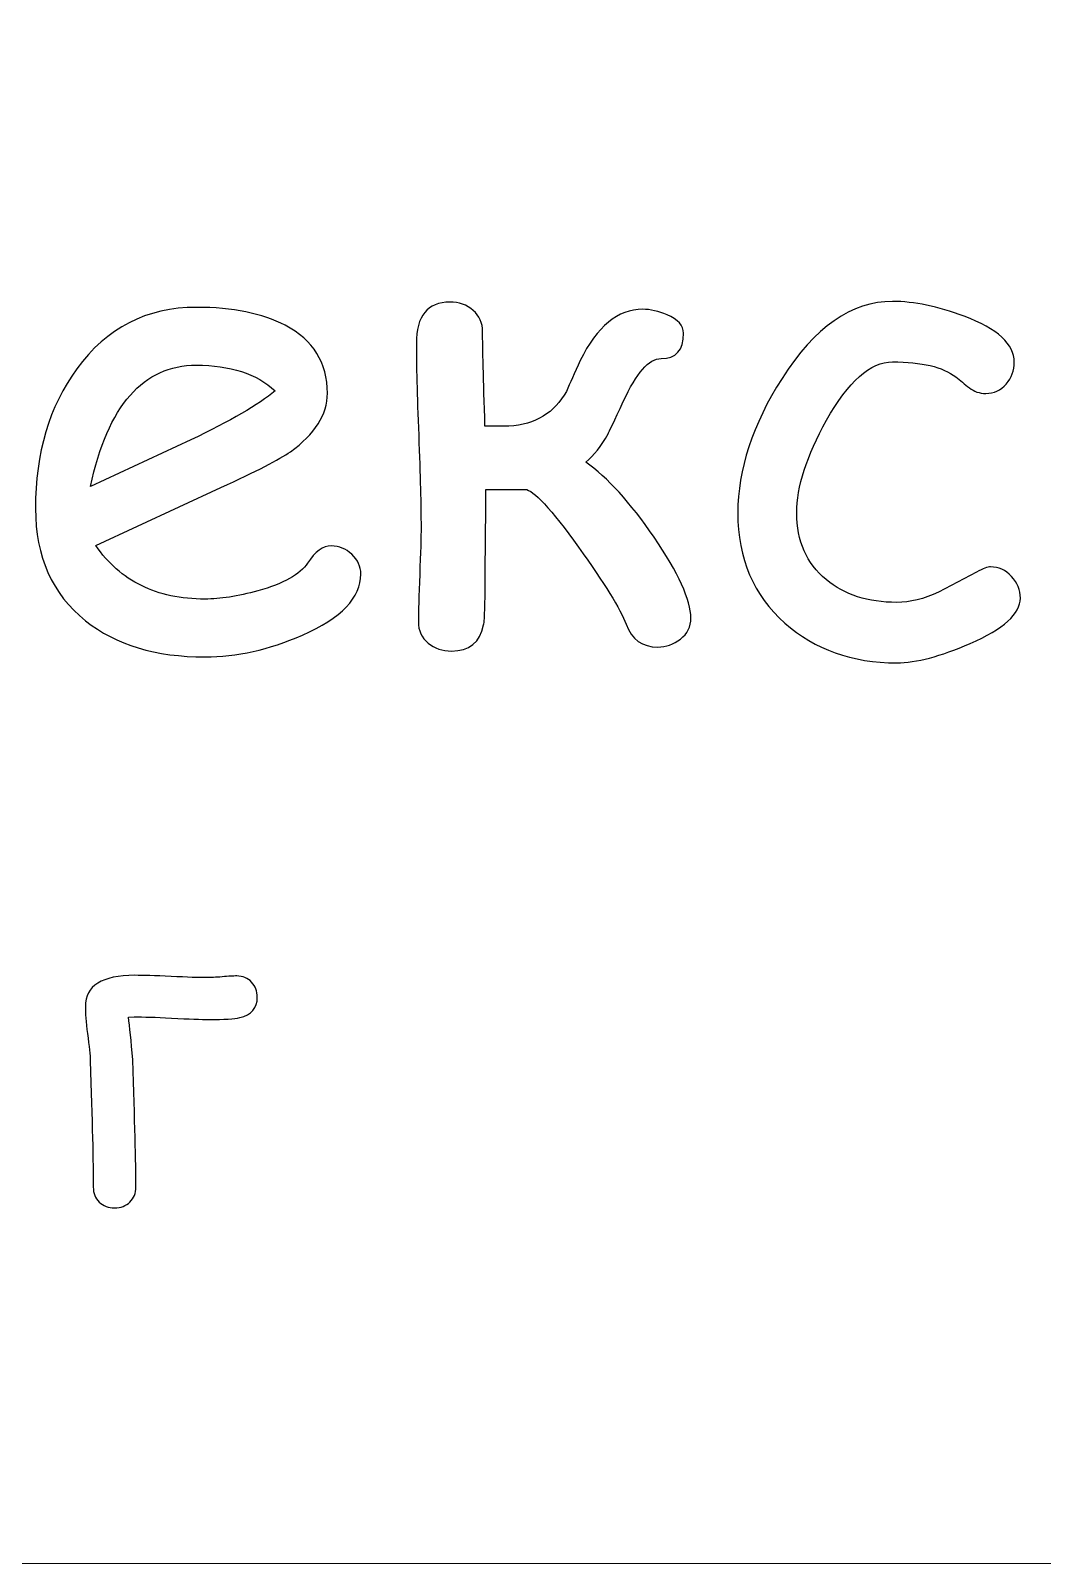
# Model space of a CAD drawing. Header units: centimetres. Extents: x -32 to 84, y -99 to 5.
# Drawn here: x 2.686 to 5.146, y -14.85 to -11.12 of the extents above; entities that cross this region are included whole.
import ezdxf

# ---------------------------------------------------------------- set-up
doc = ezdxf.new("R2010")
doc.units = ezdxf.units.CM
doc.header["$MEASUREMENT"] = 0
doc.layers.add('layer 1', color=7, linetype='Continuous')

msp = doc.modelspace()

# ---------------------------------------------------------------- linework, layer by layer
at = {"layer": 'layer 1', "color": 250, "lineweight": 20}
msp.add_open_spline([(-10.5, 5.15), (-10.5, 5.15), (9.49999, 5.15), (9.49999, 5.15), (9.49999, 5.15), (9.49999, 5.15), (9.49999, -14.85), (9.49999, -14.85), (9.49999, -14.85), (9.49999, -14.85), (-10.5, -14.85), (-10.5, -14.85), (-10.5, -14.85), (-10.5, -14.85), (-10.5, 5.15), (-10.5, 5.15)], degree=3, knots=[0, 0, 0, 0, 0.2, 0.2, 0.2, 0.2, 0.4, 0.4, 0.4, 0.4, 0.6, 0.6, 0.6, 0.6, 1, 1, 1, 1], dxfattribs=at)
msp.add_open_spline([(-10.5, 5.15), (-10.5, 5.15), (9.49999, 5.15), (9.49999, 5.15), (9.49999, 5.15), (9.49999, 5.15), (9.49999, -14.85), (9.49999, -14.85), (9.49999, -14.85), (9.49999, -14.85), (-10.5, -14.85), (-10.5, -14.85), (-10.5, -14.85), (-10.5, -14.85), (-10.5, 5.15), (-10.5, 5.15)], degree=3, knots=[0, 0, 0, 0, 0.2, 0.2, 0.2, 0.2, 0.4, 0.4, 0.4, 0.4, 0.6, 0.6, 0.6, 0.6, 1, 1, 1, 1], dxfattribs=at)
at = {"layer": 'layer 1', "color": 250}
for points, knots in [([(4.29106, -12.54998), (4.29106, -12.57076), (4.28265, -12.58782), (4.2661, -12.60088), (4.2661, -12.60088), (4.24928, -12.61394), (4.23083, -12.62033), (4.2102, -12.62033), (4.2102, -12.62033), (4.17302, -12.62033), (4.14752, -12.60194), (4.13368, -12.5649), (4.13368, -12.5649), (4.11957, -12.52786), (4.08104, -12.46523), (4.01808, -12.37728), (4.01808, -12.37728), (3.95105, -12.284), (3.90764, -12.2371), (3.8881, -12.23657), (3.8881, -12.23657), (3.88267, -12.23657), (3.85092, -12.23657), (3.79285, -12.23657), (3.79285, -12.23657), (3.79285, -12.25389), (3.79258, -12.28427), (3.79204, -12.32798), (3.79204, -12.32798), (3.7915, -12.36875), (3.79122, -12.3994), (3.79122, -12.42045), (3.79122, -12.42045), (3.79122, -12.50574), (3.78987, -12.55451), (3.78715, -12.5665), (3.78715, -12.5665), (3.77874, -12.60887), (3.75269, -12.62993), (3.709, -12.62993), (3.709, -12.62993), (3.68674, -12.62993), (3.66775, -12.62353), (3.65201, -12.61047), (3.65201, -12.61047), (3.63627, -12.59741), (3.62841, -12.58009), (3.62841, -12.55877), (3.62841, -12.55877), (3.62841, -12.53425), (3.62949, -12.49588), (3.63166, -12.44364), (3.63166, -12.44364), (3.63384, -12.39141), (3.63492, -12.3525), (3.63492, -12.32771), (3.63492, -12.32771), (3.63492, -12.27814), (3.63302, -12.20405), (3.62923, -12.10491), (3.62923, -12.10491), (3.62542, -12.00604), (3.62352, -11.93168), (3.62352, -11.88158), (3.62352, -11.88158), (3.62352, -11.81442), (3.65066, -11.78084), (3.7052, -11.78084), (3.7052, -11.78084), (3.72745, -11.78084), (3.74645, -11.78751), (3.76164, -11.8011), (3.76164, -11.8011), (3.77711, -11.81469), (3.78471, -11.83174), (3.78471, -11.8528), (3.78471, -11.8528), (3.78471, -11.89064), (3.78661, -11.9674), (3.79041, -12.08306), (3.79041, -12.08306), (3.80452, -12.08306), (3.82406, -12.08306), (3.84848, -12.08306), (3.84848, -12.08306), (3.91306, -12.0788), (3.95974, -12.05055), (3.9885, -11.99804), (3.9885, -11.99804), (3.99691, -11.97886), (4.00804, -11.9538), (4.02188, -11.92316), (4.02188, -11.92316), (4.06285, -11.84001), (4.11332, -11.79843), (4.17384, -11.79843), (4.17384, -11.79843), (4.19284, -11.79843), (4.21264, -11.80296), (4.23353, -11.81176), (4.23353, -11.81176), (4.25985, -11.82322), (4.27315, -11.83814), (4.27315, -11.8568), (4.27315, -11.8568), (4.27315, -11.89784), (4.25524, -11.91836), (4.21916, -11.91836), (4.21916, -11.91836), (4.1893, -11.91836), (4.15864, -11.95327), (4.1269, -12.02283), (4.1269, -12.02283), (4.10491, -12.07027), (4.09243, -12.09638), (4.08971, -12.10171), (4.08971, -12.10171), (4.07343, -12.1313), (4.05552, -12.15422), (4.03544, -12.17021), (4.03544, -12.17021), (4.08809, -12.20725), (4.14372, -12.26828), (4.20151, -12.35303), (4.20151, -12.35303), (4.26122, -12.44018), (4.29106, -12.50574), (4.29106, -12.54998)], [0, 0, 0, 0, 0.030303, 0.030303, 0.030303, 0.030303, 0.0606061, 0.0606061, 0.0606061, 0.0606061, 0.0909091, 0.0909091, 0.0909091, 0.0909091, 0.1212121, 0.1212121, 0.1212121, 0.1212121, 0.1515152, 0.1515152, 0.1515152, 0.1515152, 0.1818182, 0.1818182, 0.1818182, 0.1818182, 0.2121212, 0.2121212, 0.2121212, 0.2121212, 0.2424242, 0.2424242, 0.2424242, 0.2424242, 0.2727273, 0.2727273, 0.2727273, 0.2727273, 0.3030303, 0.3030303, 0.3030303, 0.3030303, 0.3333333, 0.3333333, 0.3333333, 0.3333333, 0.3636364, 0.3636364, 0.3636364, 0.3636364, 0.3939394, 0.3939394, 0.3939394, 0.3939394, 0.4242424, 0.4242424, 0.4242424, 0.4242424, 0.4545455, 0.4545455, 0.4545455, 0.4545455, 0.4848485, 0.4848485, 0.4848485, 0.4848485, 0.5151515, 0.5151515, 0.5151515, 0.5151515, 0.5454545, 0.5454545, 0.5454545, 0.5454545, 0.5757576, 0.5757576, 0.5757576, 0.5757576, 0.6060606, 0.6060606, 0.6060606, 0.6060606, 0.6363636, 0.6363636, 0.6363636, 0.6363636, 0.6666667, 0.6666667, 0.6666667, 0.6666667, 0.6969697, 0.6969697, 0.6969697, 0.6969697, 0.7272727, 0.7272727, 0.7272727, 0.7272727, 0.7575758, 0.7575758, 0.7575758, 0.7575758, 0.7878788, 0.7878788, 0.7878788, 0.7878788, 0.8181818, 0.8181818, 0.8181818, 0.8181818, 0.8484848, 0.8484848, 0.8484848, 0.8484848, 0.8787879, 0.8787879, 0.8787879, 0.8787879, 0.9090909, 0.9090909, 0.9090909, 0.9090909, 0.9393939, 0.9393939, 0.9393939, 0.9393939, 1, 1, 1, 1]), ([(4.79172, -12.65871), (4.68318, -12.65871), (4.59255, -12.62646), (4.51982, -12.56197), (4.51982, -12.56197), (4.44357, -12.49428), (4.40531, -12.405), (4.40531, -12.29386), (4.40531, -12.29386), (4.40531, -12.18833), (4.44113, -12.07906), (4.51277, -11.9666), (4.51277, -11.9666), (4.59227, -11.84161), (4.6821, -11.77924), (4.78168, -11.77924), (4.78168, -11.77924), (4.83378, -11.77924), (4.89185, -11.79124), (4.95589, -11.81522), (4.95589, -11.81522), (5.03702, -11.84587), (5.07773, -11.88318), (5.07773, -11.92742), (5.07773, -11.92742), (5.07773, -11.94714), (5.07122, -11.96473), (5.05793, -11.98019), (5.05793, -11.98019), (5.04463, -11.99538), (5.02807, -12.00311), (5.00854, -12.00311), (5.00854, -12.00311), (4.99307, -12.00311), (4.97977, -11.99858), (4.96838, -11.98952), (4.96838, -11.98952), (4.95698, -11.98045), (4.94585, -11.97166), (4.93526, -11.96287), (4.93526, -11.96287), (4.90407, -11.93861), (4.85278, -11.92635), (4.78168, -11.92635), (4.78168, -11.92635), (4.72768, -11.92635), (4.67395, -11.97379), (4.62103, -12.0684), (4.62103, -12.0684), (4.57273, -12.15528), (4.54859, -12.23044), (4.54859, -12.29386), (4.54859, -12.29386), (4.54859, -12.36262), (4.57247, -12.41672), (4.62022, -12.45617), (4.62022, -12.45617), (4.66473, -12.49321), (4.72198, -12.5116), (4.79199, -12.5116), (4.79199, -12.5116), (4.82374, -12.5116), (4.85766, -12.50334), (4.89375, -12.48655), (4.89375, -12.48655), (4.89375, -12.48655), (4.98574, -12.43778), (4.98574, -12.43778), (4.98574, -12.43778), (5.00175, -12.42952), (5.01315, -12.42525), (5.01993, -12.42525), (5.01993, -12.42525), (5.03974, -12.42525), (5.05656, -12.43298), (5.07095, -12.44844), (5.07095, -12.44844), (5.08533, -12.46389), (5.09238, -12.48148), (5.09238, -12.50121), (5.09238, -12.50121), (5.09238, -12.53932), (5.05169, -12.57609), (4.97001, -12.61181), (4.97001, -12.61181), (4.89836, -12.64299), (4.83894, -12.65871), (4.79172, -12.65871)], [0, 0, 0, 0, 0.0434783, 0.0434783, 0.0434783, 0.0434783, 0.0869565, 0.0869565, 0.0869565, 0.0869565, 0.1304348, 0.1304348, 0.1304348, 0.1304348, 0.173913, 0.173913, 0.173913, 0.173913, 0.2173913, 0.2173913, 0.2173913, 0.2173913, 0.2608696, 0.2608696, 0.2608696, 0.2608696, 0.3043478, 0.3043478, 0.3043478, 0.3043478, 0.3478261, 0.3478261, 0.3478261, 0.3478261, 0.3913043, 0.3913043, 0.3913043, 0.3913043, 0.4347826, 0.4347826, 0.4347826, 0.4347826, 0.4782609, 0.4782609, 0.4782609, 0.4782609, 0.5217391, 0.5217391, 0.5217391, 0.5217391, 0.5652174, 0.5652174, 0.5652174, 0.5652174, 0.6086957, 0.6086957, 0.6086957, 0.6086957, 0.6521739, 0.6521739, 0.6521739, 0.6521739, 0.6956522, 0.6956522, 0.6956522, 0.6956522, 0.7391304, 0.7391304, 0.7391304, 0.7391304, 0.7826087, 0.7826087, 0.7826087, 0.7826087, 0.826087, 0.826087, 0.826087, 0.826087, 0.8695652, 0.8695652, 0.8695652, 0.8695652, 0.9130435, 0.9130435, 0.9130435, 0.9130435, 1, 1, 1, 1]), ([(3.10985, -12.64432), (2.9899, -12.64432), (2.89303, -12.615), (2.81894, -12.55611), (2.81894, -12.55611), (2.73781, -12.49134), (2.69738, -12.4002), (2.69738, -12.2832), (2.69738, -12.2832), (2.69738, -12.14809), (2.73076, -12.03482), (2.79779, -11.94341), (2.79779, -11.94341), (2.87023, -11.84347), (2.96738, -11.79363), (3.08895, -11.79363), (3.08895, -11.79363), (3.17687, -11.79363), (3.24878, -11.80829), (3.30468, -11.83734), (3.30468, -11.83734), (3.37306, -11.87332), (3.40726, -11.92849), (3.40726, -12.00284), (3.40726, -12.00284), (3.40726, -12.05481), (3.37713, -12.10225), (3.31716, -12.14489), (3.31716, -12.14489), (3.29057, -12.16354), (3.23439, -12.19259), (3.14838, -12.2323), (3.14838, -12.2323), (3.14838, -12.2323), (2.84391, -12.37328), (2.84391, -12.37328), (2.84391, -12.37328), (2.87349, -12.41646), (2.91066, -12.44897), (2.9549, -12.47082), (2.9549, -12.47082), (2.99913, -12.49268), (3.05069, -12.5036), (3.10957, -12.5036), (3.10957, -12.5036), (3.14593, -12.5036), (3.18908, -12.49694), (3.23819, -12.48335), (3.23819, -12.48335), (3.30088, -12.46603), (3.34104, -12.44364), (3.35895, -12.41592), (3.35895, -12.41592), (3.37713, -12.38794), (3.3964, -12.37408), (3.41702, -12.37408), (3.41702, -12.37408), (3.43575, -12.37408), (3.4523, -12.38101), (3.46668, -12.3946), (3.46668, -12.3946), (3.48133, -12.40846), (3.48866, -12.42445), (3.48866, -12.44257), (3.48866, -12.44257), (3.48866, -12.50014), (3.44117, -12.54971), (3.34647, -12.59128), (3.34647, -12.59128), (3.26533, -12.62673), (3.18664, -12.64432), (3.10985, -12.64432)], [0, 0, 0, 0, 0.0526316, 0.0526316, 0.0526316, 0.0526316, 0.1052632, 0.1052632, 0.1052632, 0.1052632, 0.1578947, 0.1578947, 0.1578947, 0.1578947, 0.2105263, 0.2105263, 0.2105263, 0.2105263, 0.2631579, 0.2631579, 0.2631579, 0.2631579, 0.3157895, 0.3157895, 0.3157895, 0.3157895, 0.3684211, 0.3684211, 0.3684211, 0.3684211, 0.4210526, 0.4210526, 0.4210526, 0.4210526, 0.4736842, 0.4736842, 0.4736842, 0.4736842, 0.5263158, 0.5263158, 0.5263158, 0.5263158, 0.5789474, 0.5789474, 0.5789474, 0.5789474, 0.6315789, 0.6315789, 0.6315789, 0.6315789, 0.6842105, 0.6842105, 0.6842105, 0.6842105, 0.7368421, 0.7368421, 0.7368421, 0.7368421, 0.7894737, 0.7894737, 0.7894737, 0.7894737, 0.8421053, 0.8421053, 0.8421053, 0.8421053, 0.8947368, 0.8947368, 0.8947368, 0.8947368, 1, 1, 1, 1]), ([(3.08868, -11.93435), (3.02382, -11.93435), (2.9701, -11.95887), (2.92722, -12.0079), (2.92722, -12.0079), (2.88407, -12.05721), (2.85206, -12.13103), (2.83089, -12.2299), (2.83089, -12.2299), (2.83089, -12.2299), (3.07511, -12.11611), (3.07511, -12.11611), (3.07511, -12.11611), (3.17117, -12.07027), (3.23956, -12.03056), (3.28025, -11.99671), (3.28025, -11.99671), (3.23467, -11.95514), (3.17062, -11.93435), (3.08868, -11.93435)], [0, 0, 0, 0, 0.1666667, 0.1666667, 0.1666667, 0.1666667, 0.3333333, 0.3333333, 0.3333333, 0.3333333, 0.5, 0.5, 0.5, 0.5, 0.6666667, 0.6666667, 0.6666667, 0.6666667, 1, 1, 1, 1]), ([(3.23675, -13.47268), (3.23675, -13.49841), (3.22249, -13.51486), (3.19415, -13.52204), (3.19415, -13.52204), (3.18131, -13.52501), (3.15619, -13.52659), (3.11912, -13.52659), (3.11912, -13.52659), (3.10112, -13.52659), (3.07065, -13.52536), (3.02804, -13.52309), (3.02804, -13.52309), (2.98919, -13.52099), (2.95907, -13.52011), (2.9375, -13.52046), (2.9375, -13.52046), (2.9375, -13.52046), (2.92343, -13.52099), (2.92343, -13.52099), (2.92343, -13.52099), (2.92664, -13.54392), (2.93002, -13.5784), (2.93377, -13.62496), (2.93377, -13.62496), (2.93893, -13.77269), (2.94161, -13.87579), (2.94161, -13.93442), (2.94161, -13.93442), (2.94161, -13.94913), (2.93679, -13.96138), (2.927, -13.97083), (2.927, -13.97083), (2.91736, -13.98046), (2.90472, -13.98518), (2.88957, -13.98518), (2.88957, -13.98518), (2.8746, -13.98518), (2.86212, -13.98046), (2.85249, -13.97083), (2.85249, -13.97083), (2.84269, -13.9612), (2.83788, -13.94913), (2.83788, -13.93442), (2.83788, -13.93442), (2.83788, -13.87736), (2.83539, -13.77497), (2.83057, -13.62706), (2.83057, -13.62706), (2.83022, -13.61376), (2.82808, -13.5917), (2.8238, -13.56107), (2.8238, -13.56107), (2.82041, -13.53272), (2.81863, -13.51066), (2.81863, -13.49491), (2.81863, -13.49491), (2.81863, -13.44432), (2.85874, -13.41912), (2.93893, -13.41912), (2.93893, -13.41912), (2.95836, -13.41912), (2.98776, -13.41999), (3.02716, -13.42192), (3.02716, -13.42192), (3.06654, -13.42384), (3.09595, -13.42472), (3.11538, -13.42472), (3.11538, -13.42472), (3.1234, -13.42472), (3.13533, -13.42402), (3.15102, -13.42279), (3.15102, -13.42279), (3.16689, -13.42139), (3.17882, -13.42069), (3.18684, -13.42069), (3.18684, -13.42069), (3.20128, -13.42069), (3.2134, -13.42559), (3.22266, -13.43557), (3.22266, -13.43557), (3.23211, -13.44555), (3.23675, -13.4578), (3.23675, -13.47268)], [0, 0, 0, 0, 0.0454545, 0.0454545, 0.0454545, 0.0454545, 0.0909091, 0.0909091, 0.0909091, 0.0909091, 0.1363636, 0.1363636, 0.1363636, 0.1363636, 0.1818182, 0.1818182, 0.1818182, 0.1818182, 0.2272727, 0.2272727, 0.2272727, 0.2272727, 0.2727273, 0.2727273, 0.2727273, 0.2727273, 0.3181818, 0.3181818, 0.3181818, 0.3181818, 0.3636364, 0.3636364, 0.3636364, 0.3636364, 0.4090909, 0.4090909, 0.4090909, 0.4090909, 0.4545455, 0.4545455, 0.4545455, 0.4545455, 0.5, 0.5, 0.5, 0.5, 0.5454545, 0.5454545, 0.5454545, 0.5454545, 0.5909091, 0.5909091, 0.5909091, 0.5909091, 0.6363636, 0.6363636, 0.6363636, 0.6363636, 0.6818182, 0.6818182, 0.6818182, 0.6818182, 0.7272727, 0.7272727, 0.7272727, 0.7272727, 0.7727273, 0.7727273, 0.7727273, 0.7727273, 0.8181818, 0.8181818, 0.8181818, 0.8181818, 0.8636364, 0.8636364, 0.8636364, 0.8636364, 0.9090909, 0.9090909, 0.9090909, 0.9090909, 1, 1, 1, 1])]:
    msp.add_open_spline(points, degree=3, knots=knots, dxfattribs=at)
at = {"layer": 'layer 1', "color": 250, "lineweight": 25}
for points, knots in [([(4.29106, -12.54998), (4.29106, -12.57076), (4.28265, -12.58782), (4.2661, -12.60088), (4.2661, -12.60088), (4.24928, -12.61394), (4.23083, -12.62033), (4.2102, -12.62033), (4.2102, -12.62033), (4.17302, -12.62033), (4.14752, -12.60194), (4.13368, -12.5649), (4.13368, -12.5649), (4.11957, -12.52786), (4.08104, -12.46523), (4.01808, -12.37728), (4.01808, -12.37728), (3.95105, -12.284), (3.90764, -12.2371), (3.8881, -12.23657), (3.8881, -12.23657), (3.88267, -12.23657), (3.85092, -12.23657), (3.79285, -12.23657), (3.79285, -12.23657), (3.79285, -12.25389), (3.79258, -12.28427), (3.79204, -12.32798), (3.79204, -12.32798), (3.7915, -12.36875), (3.79122, -12.3994), (3.79122, -12.42045), (3.79122, -12.42045), (3.79122, -12.50574), (3.78987, -12.55451), (3.78715, -12.5665), (3.78715, -12.5665), (3.77874, -12.60887), (3.75269, -12.62993), (3.709, -12.62993), (3.709, -12.62993), (3.68674, -12.62993), (3.66775, -12.62353), (3.65201, -12.61047), (3.65201, -12.61047), (3.63627, -12.59741), (3.62841, -12.58009), (3.62841, -12.55877), (3.62841, -12.55877), (3.62841, -12.53425), (3.62949, -12.49588), (3.63166, -12.44364), (3.63166, -12.44364), (3.63384, -12.39141), (3.63492, -12.3525), (3.63492, -12.32771), (3.63492, -12.32771), (3.63492, -12.27814), (3.63302, -12.20405), (3.62923, -12.10491), (3.62923, -12.10491), (3.62542, -12.00604), (3.62352, -11.93168), (3.62352, -11.88158), (3.62352, -11.88158), (3.62352, -11.81442), (3.65066, -11.78084), (3.7052, -11.78084), (3.7052, -11.78084), (3.72745, -11.78084), (3.74645, -11.78751), (3.76164, -11.8011), (3.76164, -11.8011), (3.77711, -11.81469), (3.78471, -11.83174), (3.78471, -11.8528), (3.78471, -11.8528), (3.78471, -11.89064), (3.78661, -11.9674), (3.79041, -12.08306), (3.79041, -12.08306), (3.80452, -12.08306), (3.82406, -12.08306), (3.84848, -12.08306), (3.84848, -12.08306), (3.91306, -12.0788), (3.95974, -12.05055), (3.9885, -11.99804), (3.9885, -11.99804), (3.99691, -11.97886), (4.00804, -11.9538), (4.02188, -11.92316), (4.02188, -11.92316), (4.06285, -11.84001), (4.11332, -11.79843), (4.17384, -11.79843), (4.17384, -11.79843), (4.19284, -11.79843), (4.21264, -11.80296), (4.23353, -11.81176), (4.23353, -11.81176), (4.25985, -11.82322), (4.27315, -11.83814), (4.27315, -11.8568), (4.27315, -11.8568), (4.27315, -11.89784), (4.25524, -11.91836), (4.21916, -11.91836), (4.21916, -11.91836), (4.1893, -11.91836), (4.15864, -11.95327), (4.1269, -12.02283), (4.1269, -12.02283), (4.10491, -12.07027), (4.09243, -12.09638), (4.08971, -12.10171), (4.08971, -12.10171), (4.07343, -12.1313), (4.05552, -12.15422), (4.03544, -12.17021), (4.03544, -12.17021), (4.08809, -12.20725), (4.14372, -12.26828), (4.20151, -12.35303), (4.20151, -12.35303), (4.26122, -12.44018), (4.29106, -12.50574), (4.29106, -12.54998)], [0, 0, 0, 0, 0.030303, 0.030303, 0.030303, 0.030303, 0.0606061, 0.0606061, 0.0606061, 0.0606061, 0.0909091, 0.0909091, 0.0909091, 0.0909091, 0.1212121, 0.1212121, 0.1212121, 0.1212121, 0.1515152, 0.1515152, 0.1515152, 0.1515152, 0.1818182, 0.1818182, 0.1818182, 0.1818182, 0.2121212, 0.2121212, 0.2121212, 0.2121212, 0.2424242, 0.2424242, 0.2424242, 0.2424242, 0.2727273, 0.2727273, 0.2727273, 0.2727273, 0.3030303, 0.3030303, 0.3030303, 0.3030303, 0.3333333, 0.3333333, 0.3333333, 0.3333333, 0.3636364, 0.3636364, 0.3636364, 0.3636364, 0.3939394, 0.3939394, 0.3939394, 0.3939394, 0.4242424, 0.4242424, 0.4242424, 0.4242424, 0.4545455, 0.4545455, 0.4545455, 0.4545455, 0.4848485, 0.4848485, 0.4848485, 0.4848485, 0.5151515, 0.5151515, 0.5151515, 0.5151515, 0.5454545, 0.5454545, 0.5454545, 0.5454545, 0.5757576, 0.5757576, 0.5757576, 0.5757576, 0.6060606, 0.6060606, 0.6060606, 0.6060606, 0.6363636, 0.6363636, 0.6363636, 0.6363636, 0.6666667, 0.6666667, 0.6666667, 0.6666667, 0.6969697, 0.6969697, 0.6969697, 0.6969697, 0.7272727, 0.7272727, 0.7272727, 0.7272727, 0.7575758, 0.7575758, 0.7575758, 0.7575758, 0.7878788, 0.7878788, 0.7878788, 0.7878788, 0.8181818, 0.8181818, 0.8181818, 0.8181818, 0.8484848, 0.8484848, 0.8484848, 0.8484848, 0.8787879, 0.8787879, 0.8787879, 0.8787879, 0.9090909, 0.9090909, 0.9090909, 0.9090909, 0.9393939, 0.9393939, 0.9393939, 0.9393939, 1, 1, 1, 1]), ([(4.79172, -12.65871), (4.68318, -12.65871), (4.59255, -12.62646), (4.51982, -12.56197), (4.51982, -12.56197), (4.44357, -12.49428), (4.40531, -12.405), (4.40531, -12.29386), (4.40531, -12.29386), (4.40531, -12.18833), (4.44113, -12.07906), (4.51277, -11.9666), (4.51277, -11.9666), (4.59227, -11.84161), (4.6821, -11.77924), (4.78168, -11.77924), (4.78168, -11.77924), (4.83378, -11.77924), (4.89185, -11.79124), (4.95589, -11.81522), (4.95589, -11.81522), (5.03702, -11.84587), (5.07773, -11.88318), (5.07773, -11.92742), (5.07773, -11.92742), (5.07773, -11.94714), (5.07122, -11.96473), (5.05793, -11.98019), (5.05793, -11.98019), (5.04463, -11.99538), (5.02807, -12.00311), (5.00854, -12.00311), (5.00854, -12.00311), (4.99307, -12.00311), (4.97977, -11.99858), (4.96838, -11.98952), (4.96838, -11.98952), (4.95698, -11.98045), (4.94585, -11.97166), (4.93526, -11.96287), (4.93526, -11.96287), (4.90407, -11.93861), (4.85278, -11.92635), (4.78168, -11.92635), (4.78168, -11.92635), (4.72768, -11.92635), (4.67395, -11.97379), (4.62103, -12.0684), (4.62103, -12.0684), (4.57273, -12.15528), (4.54859, -12.23044), (4.54859, -12.29386), (4.54859, -12.29386), (4.54859, -12.36262), (4.57247, -12.41672), (4.62022, -12.45617), (4.62022, -12.45617), (4.66473, -12.49321), (4.72198, -12.5116), (4.79199, -12.5116), (4.79199, -12.5116), (4.82374, -12.5116), (4.85766, -12.50334), (4.89375, -12.48655), (4.89375, -12.48655), (4.89375, -12.48655), (4.98574, -12.43778), (4.98574, -12.43778), (4.98574, -12.43778), (5.00175, -12.42952), (5.01315, -12.42525), (5.01993, -12.42525), (5.01993, -12.42525), (5.03974, -12.42525), (5.05656, -12.43298), (5.07095, -12.44844), (5.07095, -12.44844), (5.08533, -12.46389), (5.09238, -12.48148), (5.09238, -12.50121), (5.09238, -12.50121), (5.09238, -12.53932), (5.05169, -12.57609), (4.97001, -12.61181), (4.97001, -12.61181), (4.89836, -12.64299), (4.83894, -12.65871), (4.79172, -12.65871)], [0, 0, 0, 0, 0.0434783, 0.0434783, 0.0434783, 0.0434783, 0.0869565, 0.0869565, 0.0869565, 0.0869565, 0.1304348, 0.1304348, 0.1304348, 0.1304348, 0.173913, 0.173913, 0.173913, 0.173913, 0.2173913, 0.2173913, 0.2173913, 0.2173913, 0.2608696, 0.2608696, 0.2608696, 0.2608696, 0.3043478, 0.3043478, 0.3043478, 0.3043478, 0.3478261, 0.3478261, 0.3478261, 0.3478261, 0.3913043, 0.3913043, 0.3913043, 0.3913043, 0.4347826, 0.4347826, 0.4347826, 0.4347826, 0.4782609, 0.4782609, 0.4782609, 0.4782609, 0.5217391, 0.5217391, 0.5217391, 0.5217391, 0.5652174, 0.5652174, 0.5652174, 0.5652174, 0.6086957, 0.6086957, 0.6086957, 0.6086957, 0.6521739, 0.6521739, 0.6521739, 0.6521739, 0.6956522, 0.6956522, 0.6956522, 0.6956522, 0.7391304, 0.7391304, 0.7391304, 0.7391304, 0.7826087, 0.7826087, 0.7826087, 0.7826087, 0.826087, 0.826087, 0.826087, 0.826087, 0.8695652, 0.8695652, 0.8695652, 0.8695652, 0.9130435, 0.9130435, 0.9130435, 0.9130435, 1, 1, 1, 1]), ([(3.10985, -12.64432), (2.9899, -12.64432), (2.89303, -12.615), (2.81894, -12.55611), (2.81894, -12.55611), (2.73781, -12.49134), (2.69738, -12.4002), (2.69738, -12.2832), (2.69738, -12.2832), (2.69738, -12.14809), (2.73076, -12.03482), (2.79779, -11.94341), (2.79779, -11.94341), (2.87023, -11.84347), (2.96738, -11.79363), (3.08895, -11.79363), (3.08895, -11.79363), (3.17687, -11.79363), (3.24878, -11.80829), (3.30468, -11.83734), (3.30468, -11.83734), (3.37306, -11.87332), (3.40726, -11.92849), (3.40726, -12.00284), (3.40726, -12.00284), (3.40726, -12.05481), (3.37713, -12.10225), (3.31716, -12.14489), (3.31716, -12.14489), (3.29057, -12.16354), (3.23439, -12.19259), (3.14838, -12.2323), (3.14838, -12.2323), (3.14838, -12.2323), (2.84391, -12.37328), (2.84391, -12.37328), (2.84391, -12.37328), (2.87349, -12.41646), (2.91066, -12.44897), (2.9549, -12.47082), (2.9549, -12.47082), (2.99913, -12.49268), (3.05069, -12.5036), (3.10957, -12.5036), (3.10957, -12.5036), (3.14593, -12.5036), (3.18908, -12.49694), (3.23819, -12.48335), (3.23819, -12.48335), (3.30088, -12.46603), (3.34104, -12.44364), (3.35895, -12.41592), (3.35895, -12.41592), (3.37713, -12.38794), (3.3964, -12.37408), (3.41702, -12.37408), (3.41702, -12.37408), (3.43575, -12.37408), (3.4523, -12.38101), (3.46668, -12.3946), (3.46668, -12.3946), (3.48133, -12.40846), (3.48866, -12.42445), (3.48866, -12.44257), (3.48866, -12.44257), (3.48866, -12.50014), (3.44117, -12.54971), (3.34647, -12.59128), (3.34647, -12.59128), (3.26533, -12.62673), (3.18664, -12.64432), (3.10985, -12.64432)], [0, 0, 0, 0, 0.0526316, 0.0526316, 0.0526316, 0.0526316, 0.1052632, 0.1052632, 0.1052632, 0.1052632, 0.1578947, 0.1578947, 0.1578947, 0.1578947, 0.2105263, 0.2105263, 0.2105263, 0.2105263, 0.2631579, 0.2631579, 0.2631579, 0.2631579, 0.3157895, 0.3157895, 0.3157895, 0.3157895, 0.3684211, 0.3684211, 0.3684211, 0.3684211, 0.4210526, 0.4210526, 0.4210526, 0.4210526, 0.4736842, 0.4736842, 0.4736842, 0.4736842, 0.5263158, 0.5263158, 0.5263158, 0.5263158, 0.5789474, 0.5789474, 0.5789474, 0.5789474, 0.6315789, 0.6315789, 0.6315789, 0.6315789, 0.6842105, 0.6842105, 0.6842105, 0.6842105, 0.7368421, 0.7368421, 0.7368421, 0.7368421, 0.7894737, 0.7894737, 0.7894737, 0.7894737, 0.8421053, 0.8421053, 0.8421053, 0.8421053, 0.8947368, 0.8947368, 0.8947368, 0.8947368, 1, 1, 1, 1]), ([(3.08868, -11.93435), (3.02382, -11.93435), (2.9701, -11.95887), (2.92722, -12.0079), (2.92722, -12.0079), (2.88407, -12.05721), (2.85206, -12.13103), (2.83089, -12.2299), (2.83089, -12.2299), (2.83089, -12.2299), (3.07511, -12.11611), (3.07511, -12.11611), (3.07511, -12.11611), (3.17117, -12.07027), (3.23956, -12.03056), (3.28025, -11.99671), (3.28025, -11.99671), (3.23467, -11.95514), (3.17062, -11.93435), (3.08868, -11.93435)], [0, 0, 0, 0, 0.1666667, 0.1666667, 0.1666667, 0.1666667, 0.3333333, 0.3333333, 0.3333333, 0.3333333, 0.5, 0.5, 0.5, 0.5, 0.6666667, 0.6666667, 0.6666667, 0.6666667, 1, 1, 1, 1])]:
    msp.add_open_spline(points, degree=3, knots=knots, dxfattribs=at)
at = {"layer": 'layer 1', "color": 250, "lineweight": 9}
msp.add_open_spline([(3.23675, -13.47268), (3.23675, -13.49841), (3.22249, -13.51486), (3.19415, -13.52204), (3.19415, -13.52204), (3.18131, -13.52501), (3.15619, -13.52659), (3.11912, -13.52659), (3.11912, -13.52659), (3.10112, -13.52659), (3.07065, -13.52536), (3.02804, -13.52309), (3.02804, -13.52309), (2.98919, -13.52099), (2.95907, -13.52011), (2.9375, -13.52046), (2.9375, -13.52046), (2.9375, -13.52046), (2.92343, -13.52099), (2.92343, -13.52099), (2.92343, -13.52099), (2.92664, -13.54392), (2.93002, -13.5784), (2.93377, -13.62496), (2.93377, -13.62496), (2.93893, -13.77269), (2.94161, -13.87579), (2.94161, -13.93442), (2.94161, -13.93442), (2.94161, -13.94913), (2.93679, -13.96138), (2.927, -13.97083), (2.927, -13.97083), (2.91736, -13.98046), (2.90472, -13.98518), (2.88957, -13.98518), (2.88957, -13.98518), (2.8746, -13.98518), (2.86212, -13.98046), (2.85249, -13.97083), (2.85249, -13.97083), (2.84269, -13.9612), (2.83788, -13.94913), (2.83788, -13.93442), (2.83788, -13.93442), (2.83788, -13.87736), (2.83539, -13.77497), (2.83057, -13.62706), (2.83057, -13.62706), (2.83022, -13.61376), (2.82808, -13.5917), (2.8238, -13.56107), (2.8238, -13.56107), (2.82041, -13.53272), (2.81863, -13.51066), (2.81863, -13.49491), (2.81863, -13.49491), (2.81863, -13.44432), (2.85874, -13.41912), (2.93893, -13.41912), (2.93893, -13.41912), (2.95836, -13.41912), (2.98776, -13.41999), (3.02716, -13.42192), (3.02716, -13.42192), (3.06654, -13.42384), (3.09595, -13.42472), (3.11538, -13.42472), (3.11538, -13.42472), (3.1234, -13.42472), (3.13533, -13.42402), (3.15102, -13.42279), (3.15102, -13.42279), (3.16689, -13.42139), (3.17882, -13.42069), (3.18684, -13.42069), (3.18684, -13.42069), (3.20128, -13.42069), (3.2134, -13.42559), (3.22266, -13.43557), (3.22266, -13.43557), (3.23211, -13.44555), (3.23675, -13.4578), (3.23675, -13.47268)], degree=3, knots=[0, 0, 0, 0, 0.0454545, 0.0454545, 0.0454545, 0.0454545, 0.0909091, 0.0909091, 0.0909091, 0.0909091, 0.1363636, 0.1363636, 0.1363636, 0.1363636, 0.1818182, 0.1818182, 0.1818182, 0.1818182, 0.2272727, 0.2272727, 0.2272727, 0.2272727, 0.2727273, 0.2727273, 0.2727273, 0.2727273, 0.3181818, 0.3181818, 0.3181818, 0.3181818, 0.3636364, 0.3636364, 0.3636364, 0.3636364, 0.4090909, 0.4090909, 0.4090909, 0.4090909, 0.4545455, 0.4545455, 0.4545455, 0.4545455, 0.5, 0.5, 0.5, 0.5, 0.5454545, 0.5454545, 0.5454545, 0.5454545, 0.5909091, 0.5909091, 0.5909091, 0.5909091, 0.6363636, 0.6363636, 0.6363636, 0.6363636, 0.6818182, 0.6818182, 0.6818182, 0.6818182, 0.7272727, 0.7272727, 0.7272727, 0.7272727, 0.7727273, 0.7727273, 0.7727273, 0.7727273, 0.8181818, 0.8181818, 0.8181818, 0.8181818, 0.8636364, 0.8636364, 0.8636364, 0.8636364, 0.9090909, 0.9090909, 0.9090909, 0.9090909, 1, 1, 1, 1], dxfattribs=at)

doc.saveas('drawing.dxf')
